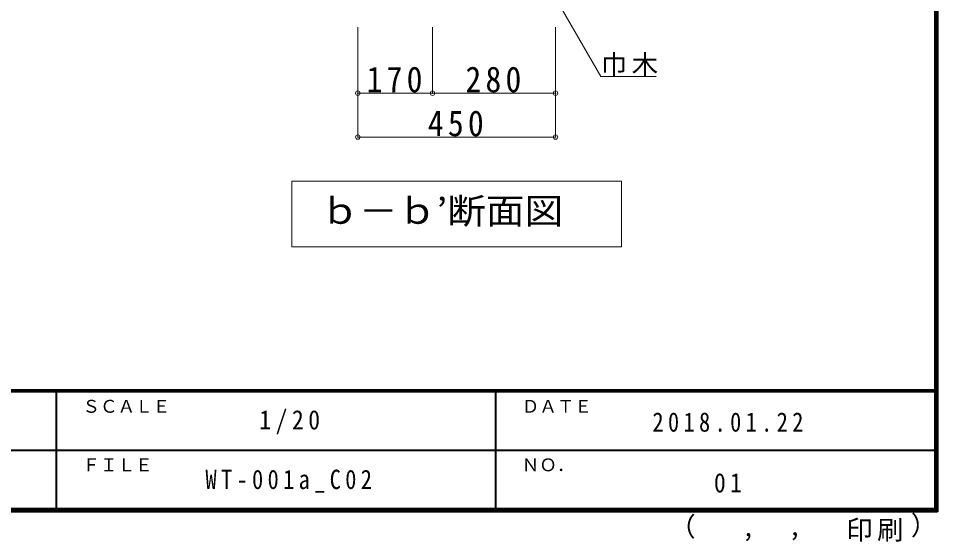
# Model space of a CAD drawing. Units: millimetres at full size, sheet at 1:20; details may follow other scales. Extents: x -3922 to 3878, y -2932 to 2722.
# Drawn here: x 1785 to 3878, y -2932 to -1741 of the extents above; entities that cross this region are included whole.
import ezdxf
from ezdxf.enums import TextEntityAlignment as Align

# ---------------------------------------------------------------- set-up
doc = ezdxf.new("R2010")
doc.units = ezdxf.units.MM
doc.header["$LTSCALE"] = 20
doc.header["$PDMODE"] = 32
doc.header["$PDSIZE"] = 10
for name, color, linetype, lineweight in [('0-A_文字', 7, 'Continuous', 18), ('0-B_寸法', 7, 'Continuous', 9), ('F-1_枠', 6, 'Continuous', 40)]:
    doc.layers.add(name, color=color, linetype=linetype, lineweight=lineweight)
doc.layers.add('F-A_文字', color=7, linetype='Continuous')
doc.styles.add('ＭＳ ゴシック', font='')
doc.styles.get('ＭＳ ゴシック').set_extended_font_data('MS Gothic')

msp = doc.modelspace()

# ---------------------------------------------------------------- linework, layer by layer
at = {"layer": '0-A_文字'}
for p in [(3158.16, -2111.27), (2408.16, -2261.27)]:
    msp.add_line(p, (3158.16, -2261.27), dxfattribs=at)
for points in [[(3004.35, -1687.54), (3111.43, -1873.01), (3237.46, -1873.01)], [(3158.16, -2111.27), (2408.16, -2111.27), (2408.16, -2261.27)]]:
    msp.add_lwpolyline(points, dxfattribs=at)
at = {"layer": '0-B_寸法', "color": 4}
for p, q in [((2558.16, -2011.27), (2558.16, -1761.27)), ((2728.16, -1911.27), (2728.16, -1761.27)), ((3008.16, -2011.27), (3008.16, -1761.27)), ((2558.16, -1911.27), (3008.16, -1911.27)), ((2558.16, -2011.27), (3008.16, -2011.27))]:
    msp.add_line(p, q, dxfattribs=at)
at = {"layer": '0-B_寸法'}
for p in [(2558.16, -1911.27), (2728.16, -1911.27), (3008.16, -1911.27), (2558.16, -2011.27), (3008.16, -2011.27)]:
    msp.add_point(p, dxfattribs=at)
at = {"layer": 'F-1_枠'}
for p, q in [((3871.3, 2722.29), (3871.3, -2864.37)), ((3874.63, 2722.29), (3874.63, -2864.37)), ((3877.97, 2722.29), (3877.97, -2864.37)), ((3877.97, -2587.71), (-3922.03, -2587.71)), ((3877.97, -2591.04), (-3922.03, -2591.04)), ((1871.3, -2591.04), (1871.3, -2857.71)), ((2871.3, -2591.04), (2871.3, -2857.71)), ((-22.03, -2724.37), (3871.3, -2724.38)), ((3877.97, -2857.71), (-3922.03, -2857.71)), ((3877.97, -2861.04), (-3922.03, -2861.04)), ((3877.97, -2864.37), (-3922.03, -2864.37))]:
    msp.add_line(p, q, dxfattribs=at)

# ---------------------------------------------------------------- texts
at = {"layer": '0-A_文字', "style": 'ＭＳ ゴシック', "width": 1.1}
msp.add_text('ｂ－ｂ’断面図', height=58.65, dxfattribs=at).set_placement((2473.16, -2226.27), align=Align.BOTTOM_LEFT)
at = {"layer": '0-A_文字', "insert": (3111.43, -1873.01), "char_height": 43.99, "attachment_point": 7, "style": 'ＭＳ ゴシック'}
msp.add_mtext('\\T1.17;巾木', dxfattribs=at)
at = {"layer": '0-B_寸法', "char_height": 58.65, "attachment_point": 7, "style": 'ＭＳ ゴシック'}
for s, insert in [('\\T1.27;\\W0.9;170', (2578.16, -1910.06)), ('\\T1.27;\\W0.9;280', (2803.16, -1910.06)), ('\\T1.27;\\W0.9;450', (2717.62, -2010.06))]:
    msp.add_mtext(s, dxfattribs=dict(at, insert=insert))
at = {"layer": 'F-A_文字', "style": 'ＭＳ ゴシック'}
for s, height, p in [('ＳＣＡＬＥ', 29.33, (1931.3, -2647.71)), ('ＤＡＴＥ', 29.33, (2931.3, -2647.71)), ('ＦＩＬＥ', 29.33, (1931.3, -2781.04)), ('ＮＯ．', 29.33, (2931.3, -2781.04)), ('）', 43.99, (3816.9, -2930.46)), ('（', 43.99, (3267.32, -2933.25)), (',', 43.99, (3432.15, -2933.25)), (',', 43.99, (3538.1, -2931.39))]:
    msp.add_text(s, height=height, dxfattribs=at).set_placement(p, align=Align.BOTTOM_LEFT)
at = {"layer": 'F-A_文字', "char_height": 43.99, "attachment_point": 7, "style": 'ＭＳ ゴシック'}
for s, insert in [('\\T1.38;\\W0.9;1/20', (2333.8, -2687.71)), ('\\T1.39;\\W0.85;2018.01.22', (3228.8, -2682.71)), ('\\T1.39;\\W0.85;WT-001a_C02', (2211.3, -2821.04)), ('\\T1.36;\\W0.9;01', (3368.8, -2821.04)), ('\\T1.17;印刷', (3670.07, -2932.32))]:
    msp.add_mtext(s, dxfattribs=dict(at, insert=insert))

doc.saveas('drawing.dxf')
